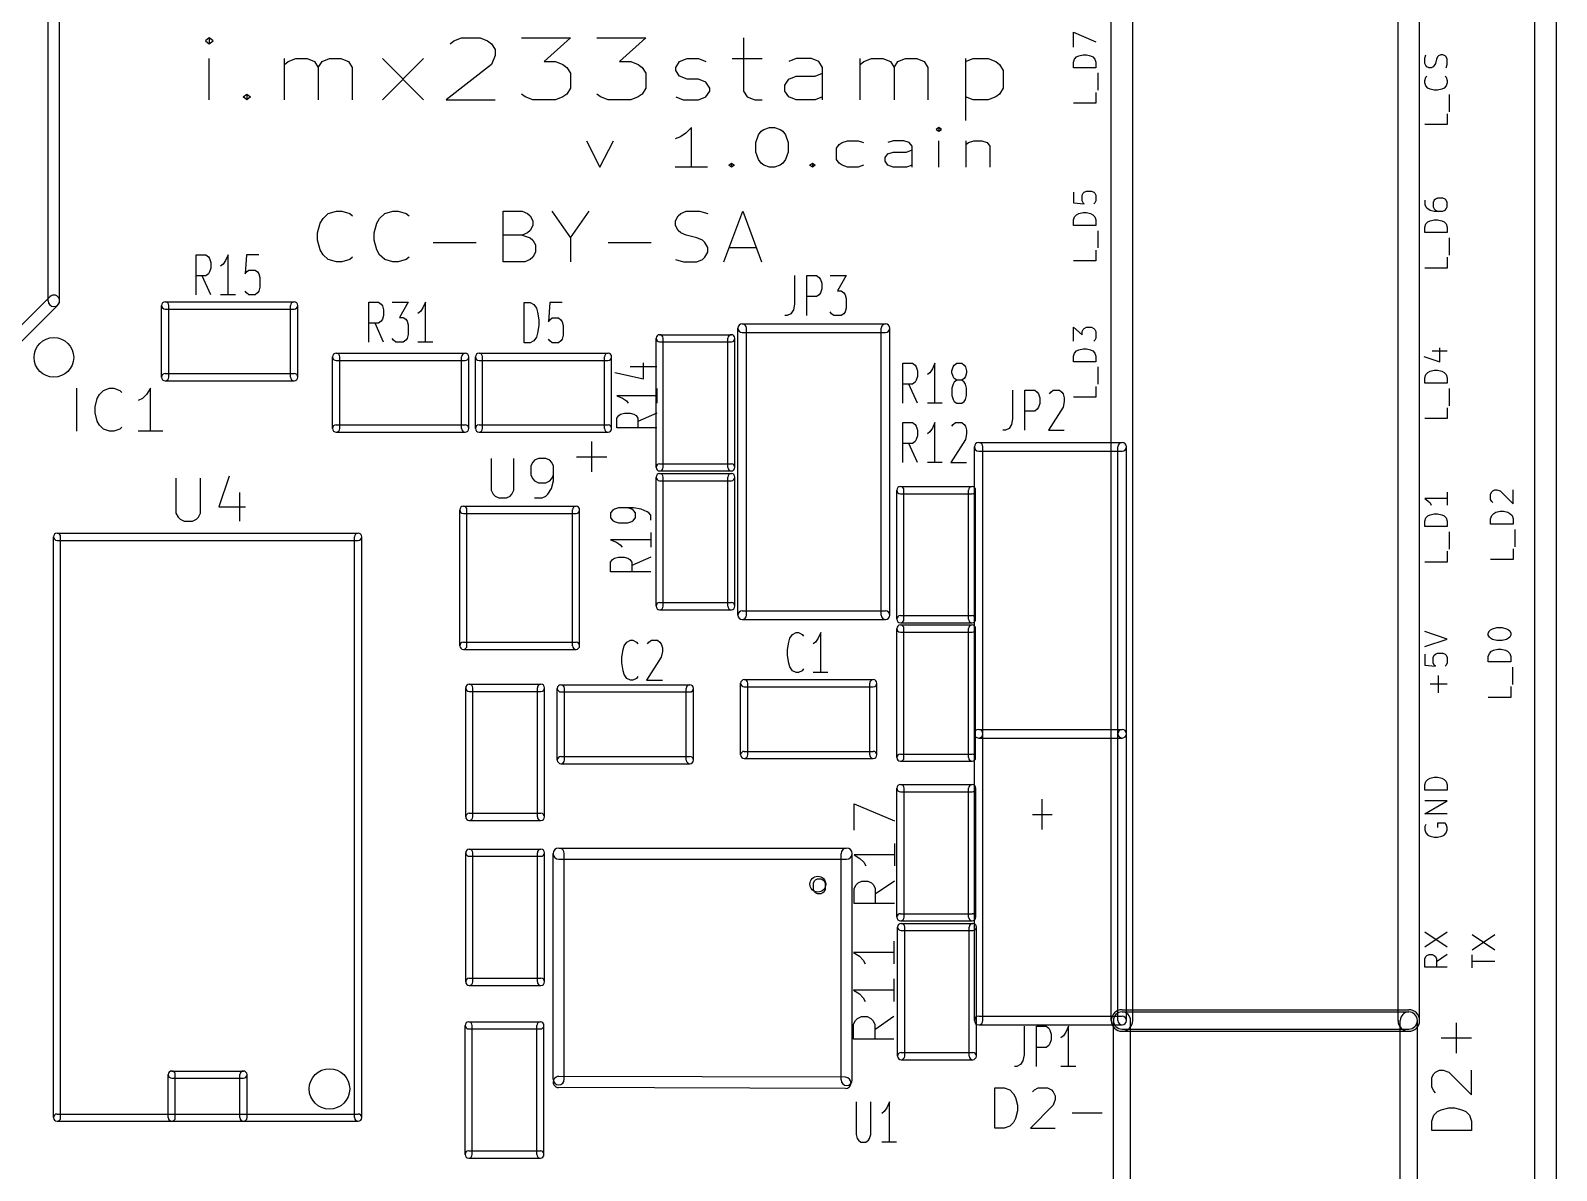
# Model space of a CAD drawing. Extents: x 32880 to 68030, y 23813 to 49782.
# Drawn here: x 57387 to 68030, y 33624 to 41573 of the extents above; entities that cross this region are included whole.
import ezdxf

# ---------------------------------------------------------------- set-up
doc = ezdxf.new("R2010")
doc.units = 0
doc.layers.add('BLACK', color=1, linetype='CONTINUOUS')

msp = doc.modelspace()

# ---------------------------------------------------------------- linework, layer by layer
at = {"layer": 'BLACK'}
for p, q in [((67880, 29207), (67880, 48207)), ((68030, 29207), (68030, 48207)), ((64925, 34670), (64925, 46670)), ((65075, 34670), (65075, 46670)), ((66925, 34670), (66925, 46670)), ((67075, 34670), (67075, 46670)), ((57510, 39688), (57510, 44806)), ((57590, 39688), (57590, 44806)), ((58634, 41522), (58608, 41502)), ((58660, 41502), (58634, 41522)), ((58634, 41522), (58634, 41481)), ((60339, 41502), (60392, 41522)), ((60392, 41522), (60523, 41522)), ((60523, 41522), (60575, 41502)), ((60812, 41522), (61153, 41522)), ((61153, 41522), (60969, 41357)), ((61337, 41522), (61678, 41522)), ((61678, 41522), (61494, 41357)), ((62360, 41522), (62360, 41151)), ((64661, 41456), (64661, 41561)), ((64661, 41561), (64818, 41494)), ((58608, 41502), (58634, 41481)), ((58634, 41481), (58660, 41502)), ((60313, 41481), (60339, 41502)), ((60575, 41502), (60602, 41481)), ((60602, 41481), (60628, 41440)), ((60628, 41440), (60628, 41399)), ((64698, 41397), (64728, 41404)), ((64728, 41404), (64751, 41404)), ((64751, 41404), (64781, 41397)), ((67111, 41381), (67119, 41404)), ((67223, 41404), (67208, 41396)), ((67238, 41404), (67223, 41404)), ((67253, 41396), (67238, 41404)), ((58634, 41089), (58634, 41378)), ((59158, 41089), (59158, 41378)), ((59158, 41337), (59184, 41357)), ((59184, 41357), (59237, 41378)), ((59237, 41378), (59316, 41378)), ((59316, 41378), (59368, 41357)), ((59368, 41357), (59394, 41316)), ((59394, 41316), (59421, 41357)), ((59394, 41316), (59394, 41089)), ((59421, 41357), (59473, 41378)), ((59473, 41378), (59552, 41378)), ((59552, 41378), (59604, 41357)), ((59604, 41357), (59630, 41316)), ((59630, 41316), (59630, 41089)), ((59841, 41089), (60129, 41378)), ((59841, 41378), (60129, 41089)), ((60602, 41337), (60287, 41089)), ((60628, 41399), (60602, 41337)), ((60969, 41357), (61048, 41357)), ((61048, 41357), (61100, 41337)), ((61100, 41337), (61127, 41316)), ((61127, 41316), (61153, 41275)), ((61494, 41357), (61573, 41357)), ((61573, 41357), (61625, 41337)), ((61625, 41337), (61652, 41316)), ((61652, 41316), (61678, 41275)), ((61888, 41316), (61914, 41357)), ((61888, 41295), (61888, 41316)), ((61914, 41254), (61888, 41295)), ((61914, 41357), (61967, 41378)), ((61967, 41378), (62045, 41378)), ((62045, 41378), (62098, 41357)), ((62281, 41378), (62491, 41378)), ((62728, 41378), (62675, 41357)), ((62833, 41378), (62728, 41378)), ((62885, 41357), (62833, 41378)), ((62911, 41316), (62885, 41357)), ((62911, 41089), (62911, 41316)), ((63174, 41089), (63174, 41378)), ((63174, 41337), (63200, 41357)), ((63200, 41357), (63253, 41378)), ((63253, 41378), (63332, 41378)), ((63332, 41378), (63384, 41357)), ((63384, 41357), (63410, 41316)), ((63410, 41316), (63437, 41357)), ((63410, 41316), (63410, 41089)), ((63437, 41357), (63489, 41378)), ((63489, 41378), (63568, 41378)), ((63568, 41378), (63620, 41357)), ((63620, 41357), (63646, 41316)), ((63646, 41316), (63646, 41089)), ((63909, 41378), (63909, 40945)), ((63909, 41357), (63962, 41378)), ((63962, 41378), (64067, 41378)), ((64067, 41378), (64119, 41357)), ((64119, 41357), (64145, 41337)), ((64145, 41337), (64172, 41295)), ((64172, 41295), (64172, 41172)), ((64661, 41352), (64669, 41374)), ((64661, 41314), (64661, 41352)), ((64818, 41314), (64661, 41314)), ((64669, 41374), (64683, 41389)), ((64683, 41389), (64698, 41397)), ((64781, 41397), (64796, 41389)), ((64796, 41389), (64811, 41374)), ((64811, 41374), (64818, 41352)), ((64818, 41352), (64818, 41314)), ((67111, 41344), (67111, 41381)), ((67119, 41329), (67111, 41344)), ((67126, 41321), (67119, 41329)), ((67141, 41314), (67126, 41321)), ((67156, 41314), (67141, 41314)), ((67171, 41321), (67156, 41314)), ((67178, 41329), (67171, 41321)), ((67186, 41344), (67178, 41329)), ((67193, 41374), (67186, 41344)), ((67201, 41389), (67193, 41374)), ((67208, 41396), (67201, 41389)), ((67261, 41389), (67253, 41396)), ((67268, 41374), (67261, 41389)), ((67261, 41314), (67268, 41336)), ((67268, 41336), (67268, 41374)), ((61153, 41275), (61153, 41172)), ((61678, 41275), (61678, 41172)), ((61967, 41234), (61914, 41254)), ((62045, 41234), (61967, 41234)), ((62098, 41213), (62045, 41234)), ((62124, 41172), (62098, 41213)), ((62649, 41192), (62675, 41234)), ((62649, 41151), (62649, 41192)), ((62675, 41234), (62728, 41254)), ((62728, 41254), (62859, 41254)), ((62859, 41254), (62911, 41275)), ((64833, 41157), (64833, 41277)), ((67111, 41224), (67119, 41247)), ((67111, 41209), (67111, 41224)), ((67119, 41187), (67111, 41209)), ((67119, 41247), (67126, 41254)), ((67253, 41254), (67261, 41247)), ((67261, 41247), (67268, 41224)), ((67268, 41209), (67261, 41187)), ((67268, 41224), (67268, 41209)), ((58870, 41110), (58896, 41130)), ((58896, 41089), (58870, 41110)), ((58896, 41130), (58922, 41110)), ((58896, 41130), (58896, 41089)), ((58922, 41110), (58896, 41089)), ((60287, 41089), (60628, 41089)), ((60838, 41110), (60812, 41130)), ((60890, 41089), (60838, 41110)), ((61048, 41089), (60890, 41089)), ((61100, 41110), (61048, 41089)), ((61127, 41130), (61100, 41110)), ((61153, 41172), (61127, 41130)), ((61363, 41110), (61337, 41130)), ((61415, 41089), (61363, 41110)), ((61573, 41089), (61415, 41089)), ((61625, 41110), (61573, 41089)), ((61652, 41130), (61625, 41110)), ((61678, 41172), (61652, 41130)), ((61888, 41110), (61940, 41089)), ((61940, 41089), (62045, 41089)), ((62045, 41089), (62098, 41110)), ((62098, 41110), (62124, 41151)), ((62124, 41151), (62124, 41172)), ((62360, 41151), (62386, 41110)), ((62386, 41110), (62439, 41089)), ((62439, 41089), (62491, 41089)), ((62675, 41110), (62649, 41151)), ((62728, 41089), (62675, 41110)), ((62859, 41089), (62728, 41089)), ((62911, 41110), (62859, 41089)), ((63962, 41089), (63909, 41110)), ((64067, 41089), (63962, 41089)), ((64119, 41110), (64067, 41089)), ((64145, 41130), (64119, 41110)), ((64172, 41172), (64145, 41130)), ((64818, 41142), (64818, 41067)), ((67133, 41172), (67119, 41187)), ((67148, 41164), (67133, 41172)), ((67178, 41157), (67148, 41164)), ((67201, 41157), (67178, 41157)), ((67231, 41164), (67201, 41157)), ((67246, 41172), (67231, 41164)), ((67261, 41187), (67246, 41172)), ((67283, 41007), (67283, 41127)), ((64818, 41067), (64661, 41067)), ((67268, 40992), (67268, 40917)), ((61996, 40897), (61958, 40858)), ((61996, 40621), (61996, 40897)), ((62465, 40845), (62484, 40871)), ((62484, 40871), (62502, 40884)), ((62502, 40884), (62540, 40897)), ((62540, 40897), (62577, 40897)), ((62577, 40897), (62615, 40884)), ((62615, 40884), (62634, 40871)), ((62634, 40871), (62652, 40845)), ((63722, 40897), (63703, 40884)), ((63703, 40884), (63722, 40871)), ((63741, 40884), (63722, 40897)), ((63722, 40897), (63722, 40871)), ((63722, 40871), (63741, 40884)), ((67268, 40917), (67111, 40917)), ((61264, 40805), (61358, 40621)), ((61358, 40621), (61452, 40805)), ((61921, 40832), (61883, 40818)), ((61958, 40858), (61921, 40832)), ((62446, 40792), (62465, 40845)), ((62446, 40726), (62446, 40792)), ((62652, 40845), (62671, 40792)), ((62671, 40792), (62671, 40726)), ((63009, 40753), (63028, 40779)), ((63028, 40779), (63047, 40792)), ((63047, 40792), (63084, 40805)), ((63084, 40805), (63159, 40805)), ((63159, 40805), (63197, 40792)), ((63403, 40805), (63366, 40792)), ((63478, 40805), (63403, 40805)), ((63516, 40792), (63478, 40805)), ((63535, 40766), (63516, 40792)), ((63535, 40621), (63535, 40766)), ((63722, 40621), (63722, 40805)), ((63910, 40805), (63910, 40621)), ((63910, 40779), (63929, 40792)), ((63929, 40792), (63966, 40805)), ((63966, 40805), (64022, 40805)), ((64022, 40805), (64060, 40792)), ((64060, 40792), (64079, 40766)), ((64079, 40766), (64079, 40621)), ((62465, 40674), (62446, 40726)), ((62484, 40648), (62465, 40674)), ((62652, 40674), (62634, 40648)), ((62671, 40726), (62652, 40674)), ((63009, 40674), (63009, 40753)), ((63028, 40648), (63009, 40674)), ((63347, 40687), (63366, 40713)), ((63347, 40661), (63347, 40687)), ((63366, 40634), (63347, 40661)), ((63366, 40713), (63403, 40726)), ((63403, 40726), (63497, 40726)), ((63497, 40726), (63535, 40740)), ((62108, 40621), (61883, 40621)), ((62258, 40634), (62277, 40648)), ((62277, 40621), (62258, 40634)), ((62277, 40648), (62296, 40634)), ((62277, 40648), (62277, 40621)), ((62296, 40634), (62277, 40621)), ((62502, 40634), (62484, 40648)), ((62540, 40621), (62502, 40634)), ((62577, 40621), (62540, 40621)), ((62615, 40634), (62577, 40621)), ((62634, 40648), (62615, 40634)), ((62821, 40634), (62840, 40648)), ((62840, 40621), (62821, 40634)), ((62840, 40648), (62859, 40634)), ((62840, 40648), (62840, 40621)), ((62859, 40634), (62840, 40621)), ((63047, 40634), (63028, 40648)), ((63084, 40621), (63047, 40634)), ((63159, 40621), (63084, 40621)), ((63197, 40634), (63159, 40621)), ((63403, 40621), (63366, 40634)), ((63497, 40621), (63403, 40621)), ((63535, 40634), (63497, 40621)), ((64661, 40446), (64661, 40371)), ((64728, 40439), (64736, 40446)), ((64736, 40446), (64751, 40454)), ((64751, 40454), (64788, 40454)), ((64788, 40454), (64803, 40446)), ((64803, 40446), (64811, 40439)), ((64661, 40371), (64736, 40364)), ((64721, 40424), (64728, 40439)), ((64721, 40386), (64721, 40424)), ((64728, 40371), (64721, 40386)), ((64736, 40364), (64728, 40371)), ((64811, 40371), (64803, 40364)), ((64811, 40439), (64818, 40424)), ((64818, 40386), (64811, 40371)), ((64818, 40424), (64818, 40386)), ((67111, 40389), (67111, 40359)), ((67111, 40359), (67119, 40344)), ((67119, 40344), (67126, 40336)), ((67178, 40389), (67171, 40374)), ((67171, 40374), (67171, 40344)), ((67171, 40344), (67178, 40329)), ((67186, 40396), (67178, 40389)), ((67201, 40404), (67186, 40396)), ((67238, 40404), (67201, 40404)), ((67253, 40396), (67238, 40404)), ((67261, 40389), (67253, 40396)), ((67268, 40374), (67261, 40389)), ((67261, 40329), (67268, 40344)), ((67268, 40344), (67268, 40374)), ((59408, 40229), (59427, 40263)), ((59427, 40263), (59464, 40297)), ((59464, 40297), (59520, 40314)), ((59520, 40314), (59558, 40314)), ((59558, 40314), (59614, 40297)), ((59614, 40297), (59633, 40280)), ((59802, 40229), (59821, 40263)), ((59821, 40263), (59858, 40297)), ((59858, 40297), (59914, 40314)), ((59914, 40314), (59952, 40314)), ((59952, 40314), (60008, 40297)), ((60008, 40297), (60027, 40280)), ((60684, 39960), (60684, 40314)), ((60684, 40314), (60815, 40314)), ((60815, 40314), (60853, 40297)), ((60853, 40297), (60871, 40280)), ((60871, 40280), (60890, 40246)), ((60890, 40246), (60890, 40213)), ((61022, 40314), (61153, 40128)), ((61153, 40128), (61284, 40314)), ((61885, 40246), (61904, 40280)), ((61885, 40213), (61885, 40246)), ((61904, 40280), (61923, 40297)), ((61923, 40297), (61960, 40314)), ((61960, 40314), (62054, 40314)), ((62054, 40314), (62110, 40297)), ((62223, 39960), (62354, 40314)), ((62354, 40314), (62485, 39960)), ((64661, 40252), (64669, 40274)), ((64661, 40214), (64661, 40252)), ((64669, 40274), (64683, 40289)), ((64683, 40289), (64698, 40297)), ((64698, 40297), (64728, 40304)), ((64728, 40304), (64751, 40304)), ((64751, 40304), (64781, 40297)), ((64781, 40297), (64796, 40289)), ((64796, 40289), (64811, 40274)), ((64811, 40274), (64818, 40252)), ((64818, 40252), (64818, 40214)), ((67119, 40224), (67133, 40239)), ((67126, 40336), (67148, 40321)), ((67133, 40239), (67148, 40247)), ((67148, 40321), (67178, 40314)), ((67148, 40247), (67178, 40254)), ((67178, 40329), (67186, 40321)), ((67178, 40314), (67238, 40314)), ((67178, 40254), (67201, 40254)), ((67186, 40321), (67201, 40314)), ((67201, 40254), (67231, 40247)), ((67231, 40247), (67246, 40239)), ((67238, 40314), (67253, 40321)), ((67246, 40239), (67261, 40224)), ((67253, 40321), (67261, 40329)), ((59389, 40162), (59408, 40229)), ((59389, 40111), (59389, 40162)), ((59783, 40162), (59802, 40229)), ((59783, 40111), (59783, 40162)), ((60815, 40145), (60684, 40145)), ((60853, 40162), (60815, 40145)), ((60815, 40145), (60871, 40128)), ((60871, 40179), (60853, 40162)), ((60890, 40213), (60871, 40179)), ((60871, 40128), (60890, 40111)), ((61153, 40128), (61153, 39960)), ((61904, 40179), (61885, 40213)), ((61923, 40162), (61904, 40179)), ((61960, 40145), (61923, 40162)), ((62035, 40128), (61960, 40145)), ((62073, 40111), (62035, 40128)), ((64818, 40214), (64661, 40214)), ((64833, 40057), (64833, 40177)), ((67111, 40202), (67119, 40224)), ((67111, 40164), (67111, 40202)), ((67268, 40164), (67111, 40164)), ((67261, 40224), (67268, 40202)), ((67268, 40202), (67268, 40164)), ((67283, 40007), (67283, 40127)), ((59408, 40044), (59389, 40111)), ((59427, 40010), (59408, 40044)), ((59802, 40044), (59783, 40111)), ((59821, 40010), (59802, 40044)), ((60196, 40095), (60496, 40095)), ((60890, 40111), (60909, 40078)), ((60909, 40027), (60890, 39993)), ((60909, 40078), (60909, 40027)), ((61416, 40095), (61716, 40095)), ((62091, 40095), (62073, 40111)), ((62110, 40061), (62091, 40095)), ((62091, 39993), (62110, 40027)), ((62110, 40027), (62110, 40061)), ((62260, 40061), (62448, 40061)), ((64818, 40042), (64818, 39967)), ((58542, 39730), (58542, 40010)), ((58542, 40010), (58610, 40010)), ((58610, 40010), (58628, 39996)), ((58628, 39996), (58636, 39983)), ((58636, 39983), (58645, 39956)), ((58645, 39916), (58636, 39890)), ((58645, 39956), (58645, 39916)), ((58730, 39943), (58713, 39930)), ((58748, 39970), (58730, 39943)), ((58765, 40010), (58748, 39970)), ((58765, 39730), (58765, 40010)), ((58893, 40010), (58884, 39876)), ((58979, 40010), (58893, 40010)), ((59464, 39977), (59427, 40010)), ((59520, 39960), (59464, 39977)), ((59558, 39960), (59520, 39960)), ((59614, 39977), (59558, 39960)), ((59633, 39993), (59614, 39977)), ((59858, 39977), (59821, 40010)), ((59914, 39960), (59858, 39977)), ((59952, 39960), (59914, 39960)), ((60008, 39977), (59952, 39960)), ((60027, 39993), (60008, 39977)), ((60834, 39960), (60684, 39960)), ((60871, 39977), (60834, 39960)), ((60890, 39993), (60871, 39977)), ((61885, 39977), (61941, 39960)), ((61941, 39960), (62035, 39960)), ((62035, 39960), (62073, 39977)), ((62073, 39977), (62091, 39993)), ((64818, 39967), (64661, 39967)), ((67268, 39917), (67111, 39917)), ((67268, 39992), (67268, 39917)), ((58610, 39863), (58542, 39863)), ((58645, 39730), (58585, 39863)), ((58628, 39876), (58610, 39863)), ((58636, 39890), (58628, 39876)), ((58884, 39876), (58893, 39890)), ((58893, 39890), (58910, 39903)), ((58910, 39903), (58953, 39903)), ((58953, 39903), (58970, 39890)), ((58970, 39890), (58979, 39876)), ((58979, 39876), (58987, 39850)), ((58987, 39850), (58987, 39783)), ((62716, 39865), (62716, 39665)), ((62802, 39585), (62802, 39865)), ((62802, 39865), (62870, 39865)), ((62870, 39865), (62888, 39851)), ((62888, 39851), (62896, 39838)), ((62896, 39838), (62905, 39811)), ((62905, 39811), (62905, 39771)), ((62965, 39865), (63076, 39865)), ((63076, 39865), (63016, 39758)), ((57128, 39323), (57521, 39716)), ((58816, 39730), (58713, 39730)), ((58893, 39743), (58884, 39756)), ((58910, 39730), (58893, 39743)), ((58953, 39730), (58910, 39730)), ((58970, 39743), (58953, 39730)), ((58979, 39756), (58970, 39743)), ((58987, 39783), (58979, 39756)), ((62870, 39718), (62802, 39718)), ((62888, 39731), (62870, 39718)), ((62896, 39745), (62888, 39731)), ((62905, 39771), (62896, 39745)), ((63016, 39758), (63042, 39758)), ((63042, 39758), (63059, 39745)), ((63059, 39745), (63068, 39731)), ((63068, 39731), (63076, 39705)), ((63076, 39705), (63076, 39638)), ((57185, 39266), (57578, 39659)), ((58301, 39156), (58301, 39656)), ((58326, 39681), (59226, 39681)), ((58326, 39631), (59226, 39631)), ((58351, 39156), (58351, 39656)), ((59201, 39156), (59201, 39656)), ((59251, 39156), (59251, 39656)), ((59747, 39400), (59747, 39680)), ((59747, 39680), (59815, 39680)), ((59815, 39680), (59833, 39666)), ((59833, 39666), (59841, 39653)), ((59841, 39653), (59850, 39626)), ((59850, 39626), (59850, 39586)), ((59910, 39680), (60021, 39680)), ((60021, 39680), (59961, 39573)), ((60106, 39613), (60089, 39600)), ((60124, 39640), (60106, 39613)), ((60141, 39680), (60124, 39640)), ((60141, 39400), (60141, 39680)), ((60829, 39396), (60829, 39676)), ((60829, 39676), (60872, 39676)), ((60872, 39676), (60897, 39662)), ((60897, 39662), (60915, 39636)), ((60915, 39636), (60923, 39609)), ((60923, 39609), (60932, 39556)), ((61009, 39676), (61000, 39542)), ((61095, 39676), (61009, 39676)), ((62691, 39598), (62665, 39585)), ((62708, 39625), (62691, 39598)), ((62716, 39665), (62708, 39625)), ((62973, 39598), (62965, 39611)), ((62990, 39585), (62973, 39598)), ((63059, 39598), (63042, 39585)), ((63068, 39611), (63059, 39598)), ((63076, 39638), (63068, 39611)), ((59815, 39533), (59747, 39533)), ((59850, 39400), (59790, 39533)), ((59833, 39546), (59815, 39533)), ((59841, 39560), (59833, 39546)), ((59850, 39586), (59841, 39560)), ((59961, 39573), (59987, 39573)), ((59987, 39573), (60004, 39560)), ((60004, 39560), (60013, 39546)), ((60013, 39546), (60021, 39520)), ((60021, 39520), (60021, 39453)), ((60932, 39516), (60923, 39462)), ((60932, 39556), (60932, 39516)), ((61000, 39542), (61009, 39556)), ((61009, 39556), (61026, 39569)), ((61026, 39569), (61069, 39569)), ((61069, 39569), (61086, 39556)), ((61086, 39556), (61095, 39542)), ((61095, 39542), (61103, 39516)), ((61103, 39516), (61103, 39449)), ((62321, 37497), (62321, 39497)), ((62351, 39527), (63351, 39527)), ((62381, 37497), (62381, 39497)), ((62665, 39585), (62648, 39585)), ((63042, 39585), (62990, 39585)), ((63321, 37497), (63321, 39497)), ((63381, 37497), (63381, 39497)), ((64661, 39406), (64661, 39504)), ((64661, 39504), (64721, 39451)), ((64721, 39474), (64728, 39489)), ((64728, 39489), (64736, 39496)), ((64736, 39496), (64751, 39504)), ((64751, 39504), (64788, 39504)), ((64788, 39504), (64803, 39496)), ((64803, 39496), (64811, 39489)), ((64811, 39489), (64818, 39474)), ((59918, 39413), (59910, 39426)), ((59935, 39400), (59918, 39413)), ((59987, 39400), (59935, 39400)), ((60004, 39413), (59987, 39400)), ((60013, 39426), (60004, 39413)), ((60021, 39453), (60013, 39426)), ((60192, 39400), (60089, 39400)), ((60872, 39396), (60829, 39396)), ((60897, 39409), (60872, 39396)), ((60915, 39436), (60897, 39409)), ((60923, 39462), (60915, 39436)), ((61009, 39409), (61000, 39422)), ((61026, 39396), (61009, 39409)), ((61069, 39396), (61026, 39396)), ((61086, 39409), (61069, 39396)), ((61095, 39422), (61086, 39409)), ((61103, 39449), (61095, 39422)), ((61750, 38527), (61750, 39427)), ((61775, 39452), (62275, 39452)), ((61775, 39402), (62275, 39402)), ((61800, 38527), (61800, 39427)), ((62250, 38527), (62250, 39427)), ((62300, 38527), (62300, 39427)), ((62351, 39467), (63351, 39467)), ((64721, 39451), (64721, 39474)), ((64811, 39414), (64803, 39406)), ((64818, 39429), (64811, 39414)), ((64818, 39474), (64818, 39429)), ((59494, 38798), (59494, 39298)), ((59519, 39323), (60419, 39323)), ((59519, 39273), (60419, 39273)), ((59544, 38798), (59544, 39298)), ((60394, 38798), (60394, 39298)), ((60444, 38798), (60444, 39298)), ((60490, 38798), (60490, 39298)), ((60515, 39323), (61415, 39323)), ((60515, 39273), (61415, 39273)), ((60540, 38798), (60540, 39298)), ((61390, 38798), (61390, 39298)), ((61440, 38798), (61440, 39298)), ((64661, 39302), (64669, 39324)), ((64661, 39264), (64661, 39302)), ((64669, 39324), (64683, 39339)), ((64683, 39339), (64698, 39347)), ((64698, 39347), (64728, 39354)), ((64728, 39354), (64751, 39354)), ((64751, 39354), (64781, 39347)), ((64781, 39347), (64796, 39339)), ((64796, 39339), (64811, 39324)), ((64811, 39324), (64818, 39302)), ((64818, 39302), (64818, 39264)), ((67104, 39301), (67216, 39264)), ((67163, 39339), (67268, 39339)), ((67216, 39264), (67216, 39361)), ((58326, 39181), (59226, 39181)), ((61463, 39188), (61663, 39145)), ((61570, 39231), (61756, 39231)), ((61663, 39145), (61663, 39257)), ((63471, 38974), (63471, 39254)), ((63471, 39254), (63539, 39254)), ((63539, 39254), (63557, 39240)), ((63557, 39240), (63565, 39227)), ((63565, 39227), (63574, 39200)), ((63574, 39200), (63574, 39160)), ((63659, 39187), (63642, 39174)), ((63677, 39214), (63659, 39187)), ((63694, 39254), (63677, 39214)), ((63694, 38974), (63694, 39254)), ((63813, 39200), (63822, 39227)), ((63813, 39187), (63813, 39200)), ((63822, 39160), (63813, 39187)), ((63822, 39227), (63830, 39240)), ((63830, 39240), (63848, 39254)), ((63848, 39254), (63882, 39254)), ((63882, 39254), (63899, 39240)), ((63899, 39240), (63908, 39227)), ((63908, 39227), (63916, 39200)), ((63916, 39187), (63908, 39160)), ((63916, 39200), (63916, 39187)), ((64818, 39264), (64661, 39264)), ((64833, 39107), (64833, 39227)), ((67111, 39152), (67119, 39174)), ((67119, 39174), (67133, 39189)), ((67133, 39189), (67148, 39197)), ((67148, 39197), (67178, 39204)), ((67178, 39204), (67201, 39204)), ((67201, 39204), (67231, 39197)), ((67231, 39197), (67246, 39189)), ((67246, 39189), (67261, 39174)), ((67261, 39174), (67268, 39152)), ((57709, 38779), (57709, 39079)), ((57867, 39036), (57895, 39064)), ((57895, 39064), (57938, 39079)), ((57938, 39079), (57967, 39079)), ((57967, 39079), (58010, 39064)), ((58010, 39064), (58024, 39050)), ((58224, 39079), (58195, 39036)), ((58224, 38779), (58224, 39079)), ((58326, 39131), (59226, 39131)), ((61756, 39077), (61756, 38974)), ((63539, 39107), (63471, 39107)), ((63574, 38974), (63514, 39107)), ((63557, 39120), (63539, 39107)), ((63565, 39134), (63557, 39120)), ((63574, 39160), (63565, 39134)), ((63822, 39107), (63813, 39080)), ((63813, 39080), (63813, 39027)), ((63830, 39147), (63822, 39160)), ((63830, 39120), (63822, 39107)), ((63848, 39134), (63830, 39147)), ((63848, 39134), (63830, 39120)), ((63882, 39134), (63848, 39134)), ((63899, 39147), (63882, 39134)), ((63899, 39120), (63882, 39134)), ((63908, 39160), (63899, 39147)), ((63908, 39107), (63899, 39120)), ((63916, 39080), (63908, 39107)), ((63916, 39027), (63916, 39080)), ((64237, 39066), (64237, 38866)), ((64323, 38786), (64323, 39066)), ((64323, 39066), (64391, 39066)), ((64391, 39066), (64409, 39052)), ((64503, 39052), (64520, 39066)), ((64520, 39066), (64563, 39066)), ((64563, 39066), (64580, 39052)), ((64818, 39092), (64818, 39017)), ((67111, 39114), (67111, 39152)), ((67268, 39114), (67111, 39114)), ((67268, 39152), (67268, 39114)), ((67283, 38957), (67283, 39077)), ((57838, 38950), (57852, 39007)), ((57852, 39007), (57867, 39036)), ((58167, 39007), (58138, 38993)), ((58195, 39036), (58167, 39007)), ((61756, 39026), (61476, 39026)), ((61476, 39026), (61516, 39009)), ((61516, 39009), (61543, 38991)), ((61543, 38991), (61556, 38974)), ((63745, 38974), (63642, 38974)), ((63813, 39027), (63822, 39000)), ((63822, 39000), (63830, 38987)), ((63830, 38987), (63848, 38974)), ((63848, 38974), (63882, 38974)), ((63882, 38974), (63899, 38987)), ((63899, 38987), (63908, 39000)), ((63908, 39000), (63916, 39027)), ((64409, 39052), (64417, 39039)), ((64417, 39039), (64426, 39012)), ((64426, 38972), (64417, 38946)), ((64426, 39012), (64426, 38972)), ((64494, 39039), (64503, 39052)), ((64580, 39052), (64589, 39039)), ((64589, 39039), (64597, 39012)), ((64597, 38986), (64589, 38946)), ((64597, 39012), (64597, 38986)), ((64818, 39017), (64661, 39017)), ((57838, 38907), (57838, 38950)), ((57852, 38850), (57838, 38907)), ((57867, 38821), (57852, 38850)), ((61476, 38871), (61490, 38889)), ((61476, 38803), (61476, 38871)), ((61490, 38889), (61503, 38897)), ((61503, 38897), (61530, 38906)), ((61530, 38906), (61570, 38906)), ((61570, 38906), (61596, 38897)), ((61596, 38897), (61610, 38889)), ((61610, 38889), (61623, 38871)), ((61756, 38906), (61623, 38846)), ((61623, 38871), (61623, 38803)), ((64237, 38866), (64229, 38826)), ((64391, 38919), (64323, 38919)), ((64409, 38932), (64391, 38919)), ((64417, 38946), (64409, 38932)), ((64589, 38946), (64486, 38786)), ((67268, 38867), (67111, 38867)), ((67268, 38942), (67268, 38867)), ((57895, 38793), (57867, 38821)), ((57938, 38779), (57895, 38793)), ((57967, 38779), (57938, 38779)), ((58010, 38793), (57967, 38779)), ((58024, 38807), (58010, 38793)), ((58310, 38779), (58138, 38779)), ((59519, 38823), (60419, 38823)), ((59519, 38773), (60419, 38773)), ((60515, 38823), (61415, 38823)), ((60515, 38773), (61415, 38773)), ((61756, 38803), (61476, 38803)), ((63471, 38561), (63471, 38841)), ((63471, 38841), (63539, 38841)), ((63539, 38841), (63557, 38827)), ((63557, 38827), (63565, 38814)), ((63565, 38814), (63574, 38787)), ((63574, 38747), (63565, 38721)), ((63574, 38787), (63574, 38747)), ((63659, 38774), (63642, 38761)), ((63677, 38801), (63659, 38774)), ((63694, 38841), (63677, 38801)), ((63694, 38561), (63694, 38841)), ((63813, 38814), (63822, 38827)), ((63822, 38827), (63839, 38841)), ((63839, 38841), (63882, 38841)), ((63882, 38841), (63899, 38827)), ((63899, 38827), (63908, 38814)), ((63908, 38814), (63916, 38787)), ((63916, 38761), (63908, 38721)), ((63916, 38787), (63916, 38761)), ((64186, 38786), (64169, 38786)), ((64212, 38799), (64186, 38786)), ((64229, 38826), (64212, 38799)), ((64486, 38786), (64597, 38786)), ((61301, 38496), (61301, 38707)), ((63539, 38694), (63471, 38694)), ((63574, 38561), (63514, 38694)), ((63557, 38707), (63539, 38694)), ((63565, 38721), (63557, 38707)), ((63908, 38721), (63805, 38561)), ((63970, 36670), (63970, 38670)), ((64000, 38700), (65000, 38700)), ((64000, 38640), (65000, 38640)), ((64030, 36670), (64030, 38670)), ((64970, 36670), (64970, 38670)), ((65030, 36670), (65030, 38670)), ((60601, 38590), (60601, 38367)), ((60758, 38367), (60758, 38590)), ((60890, 38564), (60877, 38538)), ((60877, 38538), (60877, 38472)), ((60903, 38577), (60890, 38564)), ((60929, 38590), (60903, 38577)), ((60982, 38590), (60929, 38590)), ((61008, 38577), (60982, 38590)), ((61021, 38564), (61008, 38577)), ((61034, 38538), (61021, 38564)), ((61034, 38433), (61034, 38538)), ((61196, 38601), (61406, 38601)), ((61775, 38552), (62275, 38552)), ((63745, 38561), (63642, 38561)), ((63805, 38561), (63916, 38561)), ((58401, 38451), (58401, 38208)), ((58573, 38208), (58573, 38451)), ((58773, 38465), (58701, 38251)), ((60877, 38472), (60890, 38446)), ((60890, 38446), (60903, 38433)), ((60903, 38433), (60929, 38419)), ((60982, 38419), (61008, 38433)), ((61008, 38433), (61021, 38446)), ((61021, 38446), (61034, 38472)), ((61021, 38380), (61034, 38433)), ((61750, 37559), (61750, 38459)), ((61775, 38502), (62275, 38502)), ((61775, 38484), (62275, 38484)), ((61775, 38434), (62275, 38434)), ((61800, 37559), (61800, 38459)), ((62250, 37559), (62250, 38459)), ((62300, 37559), (62300, 38459)), ((58844, 38351), (58844, 38151)), ((60601, 38367), (60614, 38341)), ((60614, 38341), (60627, 38327)), ((60627, 38327), (60653, 38314)), ((60706, 38314), (60732, 38327)), ((60732, 38327), (60745, 38341)), ((60745, 38341), (60758, 38367)), ((60929, 38419), (60982, 38419)), ((60955, 38314), (60982, 38327)), ((60982, 38327), (60995, 38341)), ((60995, 38341), (61021, 38380)), ((63429, 37468), (63429, 38368)), ((63454, 38393), (63954, 38393)), ((63454, 38343), (63954, 38343)), ((63479, 37468), (63479, 38368)), ((63929, 37468), (63929, 38368)), ((63979, 37468), (63979, 38368)), ((67268, 38354), (67268, 38264)), ((67570, 38341), (67578, 38356)), ((67570, 38303), (67570, 38341)), ((67578, 38356), (67585, 38363)), ((67585, 38363), (67600, 38371)), ((67600, 38371), (67615, 38371)), ((67615, 38371), (67637, 38363)), ((67637, 38363), (67727, 38273)), ((67727, 38273), (67727, 38371)), ((58701, 38251), (58887, 38251)), ((60381, 37283), (60381, 38231)), ((60406, 38256), (61192, 38256)), ((60431, 37283), (60431, 38231)), ((60653, 38314), (60706, 38314)), ((60903, 38314), (60955, 38314)), ((61167, 37283), (61167, 38231)), ((61217, 37283), (61217, 38231)), ((61447, 38227), (61433, 38210)), ((61433, 38210), (61433, 38176)), ((61460, 38236), (61447, 38227)), ((61487, 38244), (61460, 38236)), ((61593, 38244), (61487, 38244)), ((61580, 38236), (61553, 38244)), ((61593, 38227), (61580, 38236)), ((61647, 38236), (61593, 38244)), ((61607, 38210), (61593, 38227)), ((61607, 38176), (61607, 38210)), ((61687, 38218), (61647, 38236)), ((61700, 38210), (61687, 38218)), ((61713, 38193), (61700, 38210)), ((67268, 38309), (67111, 38309)), ((67111, 38309), (67133, 38294)), ((67133, 38294), (67148, 38279)), ((67148, 38279), (67156, 38264)), ((67578, 38288), (67570, 38303)), ((67585, 38281), (67578, 38288)), ((67592, 38206), (67607, 38214)), ((67607, 38214), (67637, 38221)), ((67637, 38221), (67660, 38221)), ((67660, 38221), (67690, 38214)), ((67690, 38214), (67705, 38206)), ((58401, 38208), (58416, 38179)), ((58416, 38179), (58430, 38165)), ((58430, 38165), (58459, 38151)), ((58459, 38151), (58516, 38151)), ((58516, 38151), (58544, 38165)), ((58544, 38165), (58559, 38179)), ((58559, 38179), (58573, 38208)), ((60406, 38206), (61192, 38206)), ((61433, 38176), (61447, 38158)), ((61447, 38158), (61460, 38150)), ((61460, 38150), (61487, 38141)), ((61487, 38141), (61553, 38141)), ((61553, 38141), (61580, 38150)), ((61580, 38150), (61593, 38158)), ((61593, 38158), (61607, 38176)), ((61713, 38158), (61713, 38193)), ((67111, 38152), (67119, 38174)), ((67111, 38114), (67111, 38152)), ((67268, 38114), (67111, 38114)), ((67119, 38174), (67133, 38189)), ((67133, 38189), (67148, 38197)), ((67148, 38197), (67178, 38204)), ((67178, 38204), (67201, 38204)), ((67201, 38204), (67231, 38197)), ((67231, 38197), (67246, 38189)), ((67246, 38189), (67261, 38174)), ((67261, 38174), (67268, 38152)), ((67268, 38152), (67268, 38114)), ((67570, 38169), (67578, 38191)), ((67570, 38131), (67570, 38169)), ((67727, 38131), (67570, 38131)), ((67578, 38191), (67592, 38206)), ((67705, 38206), (67720, 38191)), ((67720, 38191), (67727, 38169)), ((67727, 38169), (67727, 38131)), ((57547, 33993), (57547, 38043)), ((57572, 38068), (59672, 38068)), ((57572, 38018), (59672, 38018)), ((57597, 33993), (57597, 38043)), ((59647, 33993), (59647, 38043)), ((59697, 33993), (59697, 38043)), ((61713, 38022), (61433, 38022)), ((61433, 38022), (61473, 38005)), ((61473, 38005), (61500, 37987)), ((61713, 38073), (61713, 37970)), ((67283, 37957), (67283, 38077)), ((67742, 37974), (67742, 38094)), ((61447, 37885), (61460, 37893)), ((61460, 37893), (61487, 37902)), ((61487, 37902), (61527, 37902)), ((61500, 37987), (61513, 37970)), ((61527, 37902), (61553, 37893)), ((61553, 37893), (61567, 37885)), ((61713, 37902), (61580, 37842)), ((67268, 37942), (67268, 37867)), ((67727, 37959), (67727, 37884)), ((61433, 37867), (61447, 37885)), ((61433, 37799), (61433, 37867)), ((61713, 37799), (61433, 37799)), ((61567, 37885), (61580, 37867)), ((61580, 37867), (61580, 37799)), ((67268, 37867), (67111, 37867)), ((67727, 37884), (67570, 37884)), ((61775, 37584), (62275, 37584)), ((61775, 37534), (62275, 37534)), ((62351, 37527), (63351, 37527)), ((62351, 37467), (63351, 37467)), ((63454, 37493), (63954, 37493)), ((62683, 37336), (62701, 37362)), ((62701, 37362), (62726, 37376)), ((62726, 37376), (62743, 37376)), ((62743, 37376), (62769, 37362)), ((62769, 37362), (62778, 37349)), ((62898, 37376), (62881, 37336)), ((62898, 37096), (62898, 37376)), ((63429, 36503), (63429, 37403)), ((63454, 37443), (63954, 37443)), ((63454, 37428), (63954, 37428)), ((63454, 37378), (63954, 37378)), ((63479, 36503), (63479, 37403)), ((63929, 36503), (63929, 37403)), ((63979, 36503), (63979, 37403)), ((67268, 37329), (67111, 37382)), ((67554, 37372), (67562, 37387)), ((67554, 37357), (67554, 37372)), ((67562, 37342), (67554, 37357)), ((67562, 37387), (67569, 37395)), ((67569, 37395), (67584, 37402)), ((67584, 37402), (67614, 37410)), ((67614, 37410), (67651, 37410)), ((67651, 37410), (67681, 37402)), ((67681, 37402), (67696, 37395)), ((67696, 37395), (67704, 37387)), ((67704, 37387), (67711, 37372)), ((67711, 37357), (67704, 37342)), ((67711, 37372), (67711, 37357)), ((60406, 37308), (61192, 37308)), ((60406, 37258), (61192, 37258)), ((61511, 37203), (61520, 37256)), ((61520, 37256), (61528, 37283)), ((61528, 37283), (61546, 37309)), ((61546, 37309), (61571, 37323)), ((61571, 37323), (61588, 37323)), ((61588, 37323), (61614, 37309)), ((61614, 37309), (61623, 37296)), ((61691, 37296), (61700, 37309)), ((61700, 37309), (61717, 37323)), ((61717, 37323), (61760, 37323)), ((61760, 37323), (61777, 37309)), ((61777, 37309), (61786, 37296)), ((61786, 37296), (61794, 37269)), ((61794, 37269), (61794, 37243)), ((62666, 37256), (62675, 37309)), ((62666, 37216), (62666, 37256)), ((62675, 37309), (62683, 37336)), ((62863, 37309), (62846, 37296)), ((62881, 37336), (62863, 37309)), ((67111, 37277), (67268, 37329)), ((67569, 37335), (67562, 37342)), ((67584, 37327), (67569, 37335)), ((67576, 37245), (67591, 37253)), ((67614, 37320), (67584, 37327)), ((67591, 37253), (67621, 37260)), ((67651, 37320), (67614, 37320)), ((67621, 37260), (67644, 37260)), ((67644, 37260), (67674, 37253)), ((67681, 37327), (67651, 37320)), ((67674, 37253), (67689, 37245)), ((67696, 37335), (67681, 37327)), ((67704, 37342), (67696, 37335)), ((61511, 37163), (61511, 37203)), ((61520, 37109), (61511, 37163)), ((61786, 37203), (61683, 37043)), ((61794, 37243), (61786, 37203)), ((62675, 37162), (62666, 37216)), ((62683, 37136), (62675, 37162)), ((67111, 37224), (67111, 37149)), ((67111, 37149), (67186, 37142)), ((67171, 37202), (67178, 37217)), ((67171, 37164), (67171, 37202)), ((67178, 37149), (67171, 37164)), ((67178, 37217), (67186, 37224)), ((67186, 37142), (67178, 37149)), ((67186, 37224), (67201, 37232)), ((67201, 37232), (67238, 37232)), ((67238, 37232), (67253, 37224)), ((67253, 37224), (67261, 37217)), ((67261, 37149), (67253, 37142)), ((67261, 37217), (67268, 37202)), ((67268, 37164), (67261, 37149)), ((67268, 37202), (67268, 37164)), ((67554, 37208), (67562, 37230)), ((67554, 37170), (67554, 37208)), ((67711, 37170), (67554, 37170)), ((67562, 37230), (67576, 37245)), ((67689, 37245), (67704, 37230)), ((67704, 37230), (67711, 37208)), ((67711, 37208), (67711, 37170)), ((61528, 37083), (61520, 37109)), ((61546, 37056), (61528, 37083)), ((61571, 37043), (61546, 37056)), ((61588, 37043), (61571, 37043)), ((61614, 37056), (61588, 37043)), ((61623, 37069), (61614, 37056)), ((61683, 37043), (61794, 37043)), ((62365, 37047), (63265, 37047)), ((62701, 37109), (62683, 37136)), ((62726, 37096), (62701, 37109)), ((62743, 37096), (62726, 37096)), ((62769, 37109), (62743, 37096)), ((62778, 37122), (62769, 37109)), ((62949, 37096), (62846, 37096)), ((67208, 36955), (67208, 37075)), ((67726, 37013), (67726, 37133)), ((60422, 36090), (60422, 36990)), ((60447, 37015), (60947, 37015)), ((60447, 36965), (60947, 36965)), ((60472, 36090), (60472, 36990)), ((60922, 36090), (60922, 36990)), ((60972, 36090), (60972, 36990)), ((61061, 36486), (61061, 36986)), ((61086, 37011), (61986, 37011)), ((61086, 36961), (61986, 36961)), ((61111, 36486), (61111, 36986)), ((61961, 36486), (61961, 36986)), ((62011, 36486), (62011, 36986)), ((62340, 36522), (62340, 37022)), ((62365, 36997), (63265, 36997)), ((62390, 36522), (62390, 37022)), ((63240, 36522), (63240, 37022)), ((63290, 36522), (63290, 37022)), ((67268, 37015), (67148, 37015)), ((67711, 36998), (67711, 36923)), ((67711, 36923), (67554, 36923)), ((63970, 34670), (63970, 36670)), ((64000, 36700), (65000, 36700)), ((64000, 36700), (65000, 36700)), ((64000, 36640), (65000, 36640)), ((64000, 36640), (65000, 36640)), ((64030, 34670), (64030, 36670)), ((64970, 34670), (64970, 36670)), ((65030, 34670), (65030, 36670)), ((61086, 36511), (61986, 36511)), ((62365, 36547), (63265, 36547)), ((63454, 36528), (63954, 36528)), ((61086, 36461), (61986, 36461)), ((62365, 36497), (63265, 36497)), ((63454, 36478), (63954, 36478)), ((63455, 36315), (63955, 36315)), ((67111, 36314), (67119, 36336)), ((67111, 36276), (67111, 36314)), ((67119, 36336), (67133, 36351)), ((67133, 36351), (67148, 36359)), ((67148, 36359), (67178, 36366)), ((67178, 36366), (67201, 36366)), ((67201, 36366), (67231, 36359)), ((67231, 36359), (67246, 36351)), ((67246, 36351), (67261, 36336)), ((67261, 36336), (67268, 36314)), ((67268, 36314), (67268, 36276)), ((63430, 35390), (63430, 36290)), ((63455, 36265), (63955, 36265)), ((63480, 35390), (63480, 36290)), ((63930, 35390), (63930, 36290)), ((63980, 35390), (63980, 36290)), ((64444, 36001), (64444, 36214)), ((67268, 36276), (67111, 36276)), ((67111, 36112), (67268, 36202)), ((67268, 36202), (67111, 36202)), ((60447, 36115), (60947, 36115)), ((63132, 35997), (63132, 36181)), ((63132, 36181), (63412, 36063)), ((64376, 36107), (64513, 36107)), ((67268, 36112), (67111, 36112)), ((60447, 36065), (60947, 36065)), ((67119, 36038), (67111, 36023)), ((67111, 36023), (67111, 36000)), ((67111, 36000), (67119, 35978)), ((67119, 35978), (67133, 35963)), ((67253, 36045), (67201, 36045)), ((67201, 36045), (67201, 36015)), ((67246, 35963), (67261, 35978)), ((67261, 36038), (67253, 36045)), ((67268, 36015), (67261, 36038)), ((67261, 35978), (67268, 36000)), ((67268, 36000), (67268, 36015)), ((61071, 35873), (63079, 35873)), ((63412, 35905), (63412, 35748)), ((67133, 35963), (67148, 35955)), ((67148, 35955), (67178, 35948)), ((67178, 35948), (67201, 35948)), ((67201, 35948), (67231, 35955)), ((67231, 35955), (67246, 35963)), ((60422, 34940), (60422, 35840)), ((60447, 35865), (60947, 35865)), ((60447, 35815), (60947, 35815)), ((60472, 34940), (60472, 35840)), ((60922, 34940), (60922, 35840)), ((60972, 34940), (60972, 35840)), ((61032, 34260), (61032, 35834)), ((61071, 35795), (63079, 35795)), ((61110, 34260), (61110, 35834)), ((63040, 34256), (63040, 35834)), ((63118, 34256), (63118, 35834)), ((63412, 35826), (63132, 35826)), ((63132, 35826), (63172, 35800)), ((63172, 35800), (63199, 35774)), ((63199, 35774), (63212, 35748)), ((62862, 35650), (62877, 35658)), ((62877, 35658), (62899, 35658)), ((62899, 35658), (62914, 35650)), ((62847, 35628), (62854, 35643)), ((62847, 35583), (62847, 35628)), ((62854, 35568), (62847, 35583)), ((62854, 35643), (62862, 35650)), ((62862, 35560), (62854, 35568)), ((62877, 35553), (62862, 35560)), ((62899, 35553), (62877, 35553)), ((62914, 35560), (62899, 35553)), ((62914, 35650), (62922, 35643)), ((62922, 35568), (62914, 35560)), ((62922, 35643), (62929, 35628)), ((62929, 35583), (62922, 35568)), ((62929, 35628), (62929, 35583)), ((63132, 35590), (63146, 35616)), ((63132, 35485), (63132, 35590)), ((63146, 35616), (63159, 35629)), ((63159, 35629), (63186, 35642)), ((63186, 35642), (63226, 35642)), ((63226, 35642), (63252, 35629)), ((63252, 35629), (63266, 35616)), ((63266, 35616), (63279, 35590)), ((63412, 35642), (63279, 35550)), ((63279, 35590), (63279, 35485)), ((63412, 35485), (63132, 35485)), ((63455, 35415), (63955, 35415)), ((63455, 35365), (63955, 35365)), ((63459, 35347), (63959, 35347)), ((63434, 34422), (63434, 35322)), ((63459, 35297), (63959, 35297)), ((63484, 34422), (63484, 35322)), ((63934, 34422), (63934, 35322)), ((63984, 34422), (63984, 35322)), ((67111, 35183), (67268, 35288)), ((67111, 35288), (67268, 35183)), ((67442, 35164), (67599, 35269)), ((67442, 35269), (67599, 35164)), ((63408, 35144), (63128, 35144)), ((63128, 35144), (63168, 35118)), ((63408, 35223), (63408, 35066)), ((67119, 35116), (67126, 35124)), ((67126, 35124), (67141, 35131)), ((67141, 35131), (67163, 35131)), ((67163, 35131), (67178, 35124)), ((67178, 35124), (67186, 35116)), ((67268, 35131), (67193, 35079)), ((67442, 35037), (67442, 35127)), ((63168, 35118), (63195, 35092)), ((63195, 35092), (63208, 35066)), ((67111, 35101), (67119, 35116)), ((67111, 35041), (67111, 35101)), ((67268, 35041), (67111, 35041)), ((67186, 35116), (67193, 35101)), ((67193, 35101), (67193, 35041)), ((67599, 35082), (67442, 35082)), ((60447, 34965), (60947, 34965)), ((60447, 34915), (60947, 34915)), ((63408, 34960), (63408, 34803)), ((63408, 34881), (63128, 34881)), ((63128, 34881), (63168, 34855)), ((63168, 34855), (63195, 34829)), ((63195, 34829), (63208, 34803)), ((63155, 34684), (63182, 34697)), ((63182, 34697), (63222, 34697)), ((63222, 34697), (63248, 34684)), ((63408, 34697), (63275, 34605)), ((64000, 34700), (65000, 34700)), ((65000, 34745), (67000, 34745)), ((65000, 34730), (67000, 34730)), ((60418, 33736), (60418, 34636)), ((60443, 34661), (60943, 34661)), ((60443, 34611), (60943, 34611)), ((60468, 33736), (60468, 34636)), ((60918, 33736), (60918, 34636)), ((60968, 33736), (60968, 34636)), ((63128, 34645), (63142, 34671)), ((63128, 34540), (63128, 34645)), ((63142, 34671), (63155, 34684)), ((63248, 34684), (63262, 34671)), ((63262, 34671), (63275, 34645)), ((63275, 34645), (63275, 34540)), ((64000, 34640), (65000, 34640)), ((64317, 34630), (64317, 34430)), ((64403, 34350), (64403, 34630)), ((64403, 34630), (64471, 34630)), ((64471, 34630), (64489, 34616)), ((64489, 34616), (64497, 34603)), ((64497, 34603), (64506, 34576)), ((64609, 34590), (64591, 34563)), ((64626, 34630), (64609, 34590)), ((64626, 34350), (64626, 34630)), ((64940, 30670), (64940, 34670)), ((65000, 34610), (67000, 34610)), ((65000, 34595), (67000, 34595)), ((65060, 30670), (65060, 34670)), ((66940, 30670), (66940, 34670)), ((67060, 30670), (67060, 34670)), ((67332, 34443), (67332, 34653)), ((63408, 34540), (63128, 34540)), ((64489, 34496), (64471, 34483)), ((64497, 34510), (64489, 34496)), ((64506, 34536), (64497, 34510)), ((64506, 34576), (64506, 34536)), ((64591, 34563), (64574, 34550)), ((67437, 34548), (67226, 34548)), ((63459, 34447), (63959, 34447)), ((63459, 34397), (63959, 34397)), ((64309, 34390), (64292, 34363)), ((64317, 34430), (64309, 34390)), ((64471, 34483), (64403, 34483)), ((58347, 33993), (58347, 34293)), ((58372, 34318), (58872, 34318)), ((58397, 33993), (58397, 34293)), ((58847, 33993), (58847, 34293)), ((58897, 33993), (58897, 34293)), ((63071, 34274), (61071, 34280)), ((64266, 34350), (64249, 34350)), ((64292, 34363), (64266, 34350)), ((64677, 34350), (64574, 34350)), ((67161, 34272), (67174, 34298)), ((67161, 34206), (67161, 34272)), ((67174, 34298), (67187, 34311)), ((67187, 34311), (67213, 34324)), ((67213, 34324), (67240, 34324)), ((67240, 34324), (67279, 34311)), ((67279, 34311), (67437, 34153)), ((67437, 34153), (67437, 34324)), ((58372, 34268), (58872, 34268)), ((63071, 34196), (61071, 34202)), ((64113, 33920), (64113, 34200)), ((64113, 34200), (64178, 34200)), ((64178, 34200), (64218, 34186)), ((64218, 34186), (64244, 34160)), ((64376, 34173), (64389, 34186)), ((64389, 34186), (64415, 34200)), ((64415, 34200), (64481, 34200)), ((64481, 34200), (64507, 34186)), ((64507, 34186), (64520, 34173)), ((64520, 34173), (64533, 34146)), ((67174, 34180), (67161, 34206)), ((67187, 34167), (67174, 34180)), ((63145, 34102), (63145, 33875)), ((63248, 33875), (63248, 34102)), ((63360, 34062), (63342, 34035)), ((63377, 34102), (63360, 34062)), ((63377, 33822), (63377, 34102)), ((64244, 34160), (64257, 34133)), ((64257, 34133), (64270, 34080)), ((64270, 34080), (64270, 34040)), ((64520, 34080), (64362, 33920)), ((64533, 34120), (64520, 34080)), ((64533, 34146), (64533, 34120)), ((67226, 34048), (67279, 34061)), ((67279, 34061), (67318, 34061)), ((67318, 34061), (67371, 34048)), ((57572, 34018), (59672, 34018)), ((57572, 33968), (59672, 33968)), ((63342, 34035), (63325, 34022)), ((64244, 33960), (64218, 33933)), ((64257, 33986), (64244, 33960)), ((64270, 34040), (64257, 33986)), ((64652, 34026), (64862, 34026)), ((67161, 33969), (67174, 34009)), ((67161, 33904), (67161, 33969)), ((67174, 34009), (67200, 34035)), ((67200, 34035), (67226, 34048)), ((67371, 34048), (67397, 34035)), ((67397, 34035), (67424, 34009)), ((67424, 34009), (67437, 33969)), ((67437, 33969), (67437, 33904)), ((63145, 33875), (63153, 33848)), ((63153, 33848), (63162, 33835)), ((63231, 33835), (63239, 33848)), ((63239, 33848), (63248, 33875)), ((64178, 33920), (64113, 33920)), ((64218, 33933), (64178, 33920)), ((64362, 33920), (64533, 33920)), ((67437, 33904), (67161, 33904)), ((60443, 33761), (60943, 33761)), ((63162, 33835), (63179, 33822)), ((63179, 33822), (63213, 33822)), ((63213, 33822), (63231, 33835)), ((63428, 33822), (63325, 33822)), ((60443, 33711), (60943, 33711))]:
    msp.add_line(p, q, dxfattribs=at)
for centre, radius in [((57550, 39294), 138), ((62878, 35621), 55), ((59472, 34193), 141)]:
    msp.add_circle(centre, radius, dxfattribs=at)
for centre, radius, start, end in [((57550, 39688), 40, 315, 495), ((57550, 39688), 40, 180, 360), ((58326, 39656), 25, 90, 270), ((58326, 39656), 25, 360, 540), ((59226, 39656), 25, 360, 540), ((59226, 39656), 25, 270, 450), ((62351, 39497), 30, 90, 270), ((62351, 39497), 30, 360, 540), ((63351, 39497), 30, 360, 540), ((63351, 39497), 30, 270, 450), ((61775, 39427), 25, 360, 540), ((61775, 39427), 25, 90, 270), ((62275, 39427), 25, 360, 540), ((62275, 39427), 25, 270, 450), ((59519, 39298), 25, 360, 540), ((59519, 39298), 25, 90, 270), ((60419, 39298), 25, 360, 540), ((60419, 39298), 25, 270, 450), ((60515, 39298), 25, 360, 540), ((60515, 39298), 25, 90, 270), ((61415, 39298), 25, 360, 540), ((61415, 39298), 25, 270, 450), ((58326, 39156), 25, 90, 270), ((59226, 39156), 25, 270, 450), ((58326, 39156), 25, 180, 360), ((59226, 39156), 25, 180, 360), ((59519, 38798), 25, 90, 270), ((59519, 38798), 25, 180, 360), ((60419, 38798), 25, 180, 360), ((60419, 38798), 25, 270, 450), ((60515, 38798), 25, 90, 270), ((60515, 38798), 25, 180, 360), ((61415, 38798), 25, 180, 360), ((61415, 38798), 25, 270, 450), ((64000, 38670), 30, 360, 540), ((64000, 38670), 30, 90, 270), ((65000, 38670), 30, 360, 540), ((65000, 38670), 30, 270, 450), ((61775, 38527), 25, 90, 270), ((62275, 38527), 25, 270, 450), ((61775, 38527), 25, 180, 360), ((61775, 38459), 25, 360, 540), ((61775, 38459), 25, 90, 270), ((62275, 38527), 25, 180, 360), ((62275, 38459), 25, 360, 540), ((62275, 38459), 25, 270, 450), ((63454, 38368), 25, 360, 540), ((63454, 38368), 25, 90, 270), ((63954, 38368), 25, 360, 540), ((63954, 38368), 25, 270, 450), ((60406, 38231), 25, 90, 270), ((60406, 38231), 25, 360, 540), ((61192, 38231), 25, 360, 540), ((61192, 38231), 25, 270, 450), ((57572, 38043), 25, 360, 540), ((57572, 38043), 25, 90, 270), ((59672, 38043), 25, 360, 540), ((59672, 38043), 25, 270, 450), ((61775, 37559), 25, 90, 270), ((62275, 37559), 25, 270, 450), ((61775, 37559), 25, 180, 360), ((62275, 37559), 25, 180, 360), ((62351, 37497), 30, 90, 270), ((62351, 37497), 30, 180, 360), ((63351, 37497), 30, 180, 360), ((63351, 37497), 30, 270, 450), ((63454, 37468), 25, 90, 270), ((63454, 37468), 25, 180, 360), ((63954, 37468), 25, 180, 360), ((63954, 37468), 25, 270, 450), ((63454, 37403), 25, 360, 540), ((63454, 37403), 25, 90, 270), ((63954, 37403), 25, 360, 540), ((63954, 37403), 25, 270, 450), ((60406, 37283), 25, 90, 270), ((60406, 37283), 25, 180, 360), ((61192, 37283), 25, 180, 360), ((61192, 37283), 25, 270, 450), ((62365, 37022), 25, 90, 270), ((62365, 37022), 25, 360, 540), ((63265, 37022), 25, 360, 540), ((63265, 37022), 25, 270, 450), ((60447, 36990), 25, 360, 540), ((60447, 36990), 25, 90, 270), ((60947, 36990), 25, 360, 540), ((60947, 36990), 25, 270, 450), ((61086, 36986), 25, 360, 540), ((61086, 36986), 25, 90, 270), ((61986, 36986), 25, 360, 540), ((61986, 36986), 25, 270, 450), ((64000, 36670), 30, 360, 540), ((64000, 36670), 30, 90, 270), ((64000, 36670), 30, 90, 270), ((64000, 36670), 30, 180, 360), ((65000, 36670), 30, 360, 540), ((65000, 36670), 30, 180, 360), ((65000, 36670), 30, 270, 450), ((65000, 36670), 30, 270, 450), ((61086, 36486), 25, 90, 270), ((61986, 36486), 25, 270, 450), ((62365, 36522), 25, 90, 270), ((62365, 36522), 25, 180, 360), ((63265, 36522), 25, 180, 360), ((63265, 36522), 25, 270, 450), ((63454, 36503), 25, 90, 270), ((63954, 36503), 25, 270, 450), ((61086, 36486), 25, 180, 360), ((61986, 36486), 25, 180, 360), ((63454, 36503), 25, 180, 360), ((63954, 36503), 25, 180, 360), ((63455, 36290), 25, 360, 540), ((63455, 36290), 25, 90, 270), ((63955, 36290), 25, 360, 540), ((63955, 36290), 25, 270, 450), ((60447, 36090), 25, 90, 270), ((60447, 36090), 25, 180, 360), ((60947, 36090), 25, 180, 360), ((60947, 36090), 25, 270, 450), ((61071, 35834), 39, 360, 540), ((61071, 35834), 39, 90, 270), ((63079, 35834), 39, 360, 540), ((63079, 35834), 39, 270, 450), ((60447, 35840), 25, 360, 540), ((60447, 35840), 25, 90, 270), ((60947, 35840), 25, 360, 540), ((60947, 35840), 25, 270, 450), ((63455, 35390), 25, 90, 270), ((63455, 35390), 25, 180, 360), ((63459, 35322), 25, 360, 540), ((63459, 35322), 25, 90, 270), ((63955, 35390), 25, 180, 360), ((63959, 35322), 25, 360, 540), ((63955, 35390), 25, 270, 450), ((63959, 35322), 25, 270, 450), ((60447, 34940), 25, 90, 270), ((60447, 34940), 25, 180, 360), ((60947, 34940), 25, 180, 360), ((60947, 34940), 25, 270, 450), ((64000, 34670), 30, 90, 270), ((65000, 34670), 75, 90, 270), ((65000, 34670), 60, 360, 540), ((65000, 34670), 60, 90, 270), ((65000, 34670), 30, 270, 450), ((67000, 34670), 60, 360, 540), ((67000, 34670), 75, 270, 450), ((67000, 34670), 60, 270, 450), ((60443, 34636), 25, 360, 540), ((60443, 34636), 25, 90, 270), ((60943, 34636), 25, 360, 540), ((60943, 34636), 25, 270, 450), ((64000, 34670), 30, 180, 360), ((65000, 34670), 75, 180, 360), ((65000, 34670), 30, 180, 360), ((67000, 34670), 75, 180, 360), ((63459, 34422), 25, 90, 270), ((63459, 34422), 25, 180, 360), ((63959, 34422), 25, 180, 360), ((63959, 34422), 25, 270, 450), ((58372, 34293), 25, 360, 540), ((58372, 34293), 25, 90, 270), ((58872, 34293), 25, 360, 540), ((58872, 34293), 25, 270, 450), ((61071, 34241), 39, 449, 629), ((63071, 34235), 39, 269, 449), ((61071, 34260), 39, 180, 360), ((63079, 34256), 39, 180, 360), ((57572, 33993), 25, 90, 270), ((57572, 33993), 25, 180, 360), ((58372, 33993), 25, 180, 360), ((58872, 33993), 25, 180, 360), ((59672, 33993), 25, 180, 360), ((59672, 33993), 25, 270, 450), ((60443, 33736), 25, 90, 270), ((60943, 33736), 25, 270, 450), ((60443, 33736), 25, 180, 360), ((60943, 33736), 25, 180, 360)]:
    msp.add_arc(centre, radius, start, end, dxfattribs=at)

doc.saveas('drawing.dxf')
